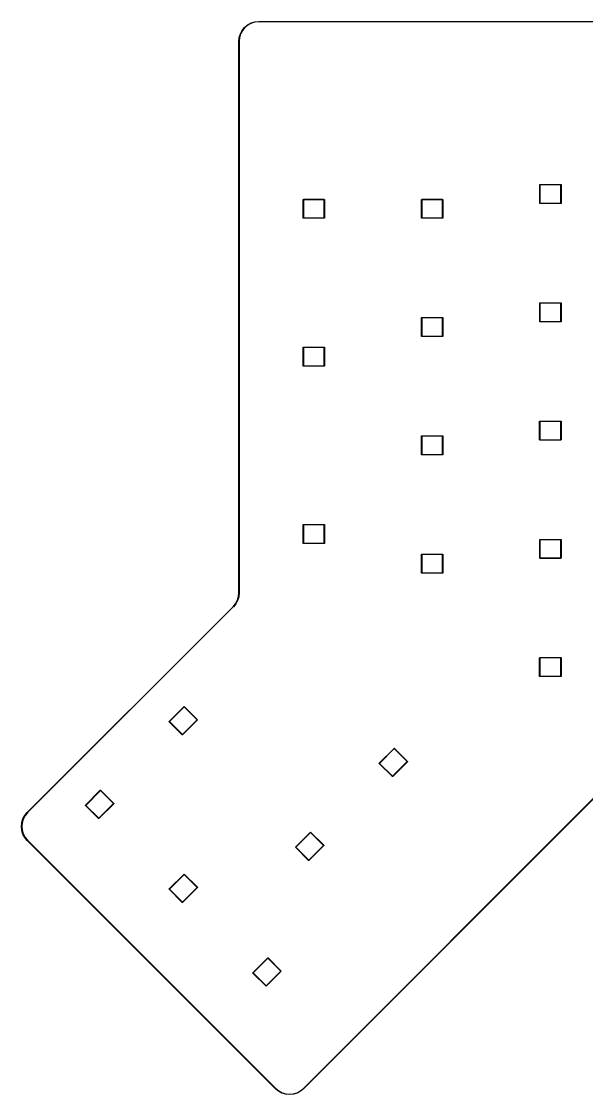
# Model space of a CAD drawing. Extents: x 105 to 288, y -211 to -38.
# Drawn here: x 105.3 to 196.3, y -210.6 to -37.8 of the extents above; entities that cross this region are included whole.
import ezdxf

# ---------------------------------------------------------------- set-up
doc = ezdxf.new("R2010")
doc.units = 0
doc.layers.add('BLACK', color=7, linetype='CONTINUOUS')

msp = doc.modelspace()

# ---------------------------------------------------------------- linework, layer by layer
at = {"layer": 'BLACK', "linetype": 'CONTINUOUS'}
for p, q in [((142.287, -38.0469), (142.884, -37.8621)), ((142.897, -37.9106), (142.304, -38.094)), ((142.884, -37.862), (142.887, -37.8616)), ((142.884, -37.8621), (142.884, -37.862)), ((142.884, -37.8621), (142.884, -37.8621)), ((142.887, -37.8616), (142.889, -37.8611)), ((142.889, -37.8611), (143.51, -37.7958)), ((143.514, -37.8457), (142.897, -37.9106)), ((143.51, -37.7958), (143.511, -37.7958)), ((143.511, -37.7958), (143.512, -37.7958)), ((143.512, -37.7958), (143.513, -37.7957)), ((143.513, -37.7957), (143.534, -37.7956)), ((143.535, -37.8456), (143.514, -37.8457)), ((143.534, -37.7956), (143.534, -37.7956)), ((143.534, -37.7956), (285.091, -37.7956)), ((285.088, -37.8456), (143.535, -37.8456)), ((140.553, -39.7907), (140.846, -39.2389)), ((140.889, -39.2645), (140.598, -39.812)), ((140.846, -39.2386), (140.848, -39.2367)), ((140.846, -39.2389), (140.846, -39.2386)), ((140.846, -39.2389), (140.846, -39.2389)), ((140.846, -39.2389), (140.846, -39.2389)), ((140.848, -39.2367), (140.849, -39.2348)), ((140.849, -39.2348), (141.244, -38.7506)), ((141.281, -38.7841), (140.889, -39.2645)), ((141.244, -38.7503), (141.246, -38.7487)), ((141.244, -38.7506), (141.244, -38.7503)), ((141.244, -38.7506), (141.244, -38.7506)), ((141.244, -38.7506), (141.244, -38.7506)), ((141.246, -38.7487), (141.247, -38.7471)), ((141.247, -38.7471), (141.729, -38.3488)), ((141.759, -38.3888), (141.281, -38.7841)), ((141.729, -38.3485), (141.731, -38.3473)), ((141.729, -38.3488), (141.729, -38.3485)), ((141.731, -38.3473), (141.733, -38.346)), ((141.733, -38.346), (142.283, -38.0488)), ((142.304, -38.094), (141.759, -38.3888)), ((142.283, -38.0486), (142.285, -38.0478)), ((142.283, -38.0488), (142.283, -38.0486)), ((142.283, -38.0488), (142.283, -38.0488)), ((142.283, -38.0488), (142.283, -38.0488)), ((142.285, -38.0478), (142.287, -38.0469)), ((140.308, -41.0214), (140.309, -41.0202)), ((140.31, -129.818), (140.308, -41.0214)), ((140.309, -41.0202), (140.369, -40.3982)), ((140.309, -41.0202), (140.309, -41.0202)), ((140.419, -40.4055), (140.358, -41.0238)), ((140.358, -41.0238), (140.36, -129.821)), ((140.369, -40.3982), (140.37, -40.3979)), ((140.37, -40.3934), (140.551, -39.7952)), ((140.37, -40.3956), (140.37, -40.3934)), ((140.37, -40.3979), (140.37, -40.3956)), ((140.598, -39.812), (140.419, -40.4055)), ((140.551, -39.7949), (140.552, -39.7928)), ((140.551, -39.7952), (140.551, -39.7949)), ((140.552, -39.7928), (140.553, -39.7907)), ((188.771, -64.0901), (188.772, -64.0852)), ((188.771, -64.0913), (188.771, -64.0901)), ((188.771, -67.0888), (188.771, -64.0913)), ((188.772, -64.0852), (188.773, -64.0804)), ((188.773, -64.0804), (188.775, -64.0761)), ((188.775, -64.0761), (188.778, -64.0723)), ((188.778, -64.0723), (188.782, -64.0692)), ((188.782, -64.0692), (188.787, -64.0669)), ((188.787, -64.0669), (188.791, -64.0654)), ((188.791, -64.0654), (188.795, -64.0651)), ((188.795, -64.0651), (188.796, -64.0649)), ((188.795, -64.0651), (188.795, -64.0651)), ((188.796, -64.0649), (188.797, -64.0651)), ((188.797, -64.0651), (192.195, -64.0651)), ((188.821, -64.1151), (188.821, -67.0651)), ((192.171, -64.1151), (188.821, -64.1151)), ((192.171, -67.0651), (192.171, -64.1151)), ((192.195, -64.0651), (192.196, -64.0649)), ((192.196, -64.0649), (192.197, -64.0651)), ((192.197, -64.0651), (192.197, -64.0651)), ((192.197, -64.0651), (192.201, -64.0654)), ((192.201, -64.0654), (192.206, -64.0669)), ((192.206, -64.0669), (192.21, -64.0692)), ((192.21, -64.0692), (192.214, -64.0723)), ((192.214, -64.0723), (192.217, -64.0761)), ((192.217, -64.0761), (192.219, -64.0804)), ((192.219, -64.0804), (192.221, -64.0852)), ((192.221, -64.0852), (192.221, -64.0901)), ((192.221, -64.0901), (192.221, -64.0913)), ((192.221, -64.0913), (192.221, -67.0888)), ((150.671, -66.4713), (150.672, -66.4664)), ((150.671, -66.4725), (150.671, -66.4713)), ((150.671, -69.4701), (150.671, -66.4725)), ((150.672, -66.4664), (150.673, -66.4617)), ((150.673, -66.4617), (150.675, -66.4574)), ((150.675, -66.4574), (150.678, -66.4535)), ((150.678, -66.4535), (150.682, -66.4504)), ((150.682, -66.4504), (150.687, -66.4481)), ((150.687, -66.4481), (150.691, -66.4467)), ((150.691, -66.4467), (150.695, -66.4463)), ((150.695, -66.4463), (150.696, -66.4462)), ((150.695, -66.4463), (150.695, -66.4463)), ((150.696, -66.4462), (150.697, -66.4463)), ((150.697, -66.4463), (154.095, -66.4463)), ((150.721, -66.4963), (150.721, -69.4463)), ((154.071, -66.4963), (150.721, -66.4963)), ((154.071, -69.4463), (154.071, -66.4963)), ((154.095, -66.4463), (154.096, -66.4462)), ((154.096, -66.4462), (154.097, -66.4463)), ((154.097, -66.4463), (154.097, -66.4463)), ((154.097, -66.4463), (154.101, -66.4467)), ((154.101, -66.4467), (154.106, -66.4481)), ((154.106, -66.4481), (154.11, -66.4504)), ((154.11, -66.4504), (154.114, -66.4535)), ((154.114, -66.4535), (154.117, -66.4574)), ((154.117, -66.4574), (154.119, -66.4617)), ((154.119, -66.4617), (154.121, -66.4664)), ((154.121, -66.4664), (154.121, -66.4713)), ((154.121, -66.4713), (154.121, -66.4725)), ((154.121, -66.4725), (154.121, -69.4701)), ((169.721, -66.4713), (169.722, -66.4664)), ((169.721, -66.4725), (169.721, -66.4713)), ((169.721, -69.4701), (169.721, -66.4725)), ((169.722, -66.4664), (169.723, -66.4617)), ((169.723, -66.4617), (169.725, -66.4574)), ((169.725, -66.4574), (169.728, -66.4535)), ((169.728, -66.4535), (169.732, -66.4504)), ((169.732, -66.4504), (169.737, -66.4481)), ((169.737, -66.4481), (169.741, -66.4467)), ((169.741, -66.4467), (169.745, -66.4463)), ((169.745, -66.4463), (169.746, -66.4462)), ((169.745, -66.4463), (169.745, -66.4463)), ((169.746, -66.4462), (169.747, -66.4463)), ((169.747, -66.4463), (173.145, -66.4463)), ((169.771, -66.4963), (169.771, -69.4463)), ((173.121, -66.4963), (169.771, -66.4963)), ((173.121, -69.4463), (173.121, -66.4963)), ((173.145, -66.4463), (173.146, -66.4462)), ((173.146, -66.4462), (173.147, -66.4463)), ((173.147, -66.4463), (173.147, -66.4463)), ((173.147, -66.4463), (173.151, -66.4467)), ((173.151, -66.4467), (173.156, -66.4481)), ((173.156, -66.4481), (173.16, -66.4504)), ((173.16, -66.4504), (173.164, -66.4535)), ((173.164, -66.4535), (173.167, -66.4574)), ((173.167, -66.4574), (173.169, -66.4617)), ((173.169, -66.4617), (173.171, -66.4664)), ((173.171, -66.4664), (173.171, -66.4713)), ((173.171, -66.4713), (173.171, -66.4725)), ((173.171, -66.4725), (173.171, -69.4701)), ((188.771, -67.0901), (188.771, -67.0888)), ((188.772, -67.095), (188.771, -67.0901)), ((188.773, -67.0997), (188.772, -67.095)), ((188.775, -67.104), (188.773, -67.0997)), ((188.778, -67.1078), (188.775, -67.104)), ((188.782, -67.1109), (188.778, -67.1078)), ((188.787, -67.1133), (188.782, -67.1109)), ((188.791, -67.1147), (188.787, -67.1133)), ((188.796, -67.1152), (188.791, -67.1147)), ((188.797, -67.1151), (188.796, -67.1152)), ((192.195, -67.1151), (188.797, -67.1151)), ((188.821, -67.0651), (192.171, -67.0651)), ((192.196, -67.1152), (192.195, -67.1151)), ((192.201, -67.1147), (192.196, -67.1152)), ((192.206, -67.1133), (192.201, -67.1147)), ((192.21, -67.1109), (192.206, -67.1133)), ((192.214, -67.1078), (192.21, -67.1109)), ((192.217, -67.104), (192.214, -67.1078)), ((192.219, -67.0997), (192.217, -67.104)), ((192.221, -67.095), (192.219, -67.0997)), ((192.221, -67.0888), (192.221, -67.0901)), ((192.221, -67.0901), (192.221, -67.0913)), ((192.221, -67.0913), (192.221, -67.0913)), ((192.221, -67.0913), (192.221, -67.095)), ((150.671, -69.4713), (150.671, -69.4701)), ((150.672, -69.4762), (150.671, -69.4713)), ((150.673, -69.4809), (150.672, -69.4762)), ((150.675, -69.4853), (150.673, -69.4809)), ((150.678, -69.4891), (150.675, -69.4853)), ((150.682, -69.4922), (150.678, -69.4891)), ((150.687, -69.4945), (150.682, -69.4922)), ((150.691, -69.4959), (150.687, -69.4945)), ((150.696, -69.4964), (150.691, -69.4959)), ((150.697, -69.4963), (150.696, -69.4964)), ((154.095, -69.4963), (150.697, -69.4963)), ((150.721, -69.4463), (154.071, -69.4463)), ((154.096, -69.4964), (154.095, -69.4963)), ((154.101, -69.4959), (154.096, -69.4964)), ((154.106, -69.4945), (154.101, -69.4959)), ((154.11, -69.4922), (154.106, -69.4945)), ((154.114, -69.4891), (154.11, -69.4922)), ((154.117, -69.4853), (154.114, -69.4891)), ((154.119, -69.4809), (154.117, -69.4853)), ((154.121, -69.4762), (154.119, -69.4809)), ((154.121, -69.4701), (154.121, -69.4713)), ((154.121, -69.4713), (154.121, -69.4725)), ((154.121, -69.4725), (154.121, -69.4725)), ((154.121, -69.4725), (154.121, -69.4762)), ((169.721, -69.4713), (169.721, -69.4701)), ((169.722, -69.4762), (169.721, -69.4713)), ((169.723, -69.4809), (169.722, -69.4762)), ((169.725, -69.4853), (169.723, -69.4809)), ((169.728, -69.4891), (169.725, -69.4853)), ((169.732, -69.4922), (169.728, -69.4891)), ((169.737, -69.4945), (169.732, -69.4922)), ((169.741, -69.4959), (169.737, -69.4945)), ((169.746, -69.4964), (169.741, -69.4959)), ((169.747, -69.4963), (169.746, -69.4964)), ((173.145, -69.4963), (169.747, -69.4963)), ((169.771, -69.4463), (173.121, -69.4463)), ((173.146, -69.4964), (173.145, -69.4963)), ((173.151, -69.4959), (173.146, -69.4964)), ((173.156, -69.4945), (173.151, -69.4959)), ((173.16, -69.4922), (173.156, -69.4945)), ((173.164, -69.4891), (173.16, -69.4922)), ((173.167, -69.4853), (173.164, -69.4891)), ((173.169, -69.4809), (173.167, -69.4853)), ((173.171, -69.4762), (173.169, -69.4809)), ((173.171, -69.4701), (173.171, -69.4713)), ((173.171, -69.4713), (173.171, -69.4725)), ((173.171, -69.4725), (173.171, -69.4725)), ((173.171, -69.4725), (173.171, -69.4762)), ((188.772, -83.1412), (188.773, -83.1363)), ((188.772, -83.1424), (188.772, -83.1412)), ((188.772, -86.14), (188.772, -83.1424)), ((188.773, -83.1363), (188.774, -83.1316)), ((188.774, -83.1316), (188.777, -83.1273)), ((188.777, -83.1273), (188.78, -83.1234)), ((188.78, -83.1234), (188.784, -83.1203)), ((188.784, -83.1203), (188.788, -83.118)), ((188.788, -83.118), (188.793, -83.1166)), ((188.793, -83.1166), (188.796, -83.1162)), ((188.796, -83.1162), (188.797, -83.1161)), ((188.796, -83.1162), (188.796, -83.1162)), ((188.797, -83.1161), (188.799, -83.1162)), ((188.799, -83.1162), (192.196, -83.1162)), ((188.822, -83.1662), (188.822, -86.1162)), ((192.172, -83.1662), (188.822, -83.1662)), ((192.172, -86.1162), (192.172, -83.1662)), ((192.196, -83.1162), (192.197, -83.1161)), ((192.197, -83.1161), (192.199, -83.1162)), ((192.199, -83.1162), (192.199, -83.1162)), ((192.199, -83.1162), (192.202, -83.1166)), ((192.202, -83.1166), (192.207, -83.118)), ((192.207, -83.118), (192.211, -83.1203)), ((192.211, -83.1203), (192.215, -83.1234)), ((192.215, -83.1234), (192.218, -83.1273)), ((192.218, -83.1273), (192.221, -83.1316)), ((192.221, -83.1316), (192.222, -83.1363)), ((192.222, -83.1363), (192.223, -83.1412)), ((192.223, -83.1412), (192.222, -83.1424)), ((192.222, -83.1424), (192.222, -86.14)), ((169.722, -85.5225), (169.723, -85.5176)), ((169.722, -85.5237), (169.722, -85.5225)), ((169.722, -88.5212), (169.722, -85.5237)), ((169.723, -85.5176), (169.724, -85.5128)), ((169.724, -85.5128), (169.727, -85.5085)), ((169.727, -85.5085), (169.73, -85.5047)), ((169.73, -85.5047), (169.734, -85.5016)), ((169.734, -85.5016), (169.738, -85.4993)), ((169.738, -85.4993), (169.743, -85.4978)), ((169.743, -85.4978), (169.746, -85.4975)), ((169.746, -85.4975), (169.747, -85.4973)), ((169.746, -85.4975), (169.746, -85.4975)), ((169.747, -85.4973), (169.749, -85.4975)), ((169.749, -85.4975), (173.146, -85.4975)), ((169.772, -85.5475), (169.772, -88.4975)), ((173.122, -85.5475), (169.772, -85.5475)), ((173.122, -88.4975), (173.122, -85.5475)), ((173.146, -85.4975), (173.147, -85.4973)), ((173.147, -85.4973), (173.149, -85.4975)), ((173.149, -85.4975), (173.149, -85.4975)), ((173.149, -85.4975), (173.152, -85.4978)), ((173.152, -85.4978), (173.157, -85.4993)), ((173.157, -85.4993), (173.161, -85.5016)), ((173.161, -85.5016), (173.165, -85.5047)), ((173.165, -85.5047), (173.168, -85.5085)), ((173.168, -85.5085), (173.171, -85.5128)), ((173.171, -85.5128), (173.172, -85.5176)), ((173.172, -85.5176), (173.173, -85.5225)), ((173.173, -85.5225), (173.172, -85.5237)), ((173.172, -85.5237), (173.172, -88.5212)), ((188.772, -86.1412), (188.772, -86.14)), ((188.773, -86.1461), (188.772, -86.1412)), ((188.774, -86.1508), (188.773, -86.1461)), ((188.777, -86.1552), (188.774, -86.1508)), ((188.78, -86.159), (188.777, -86.1552)), ((188.784, -86.1621), (188.78, -86.159)), ((188.788, -86.1644), (188.784, -86.1621)), ((188.793, -86.1658), (188.788, -86.1644)), ((188.797, -86.1663), (188.793, -86.1658)), ((188.799, -86.1662), (188.797, -86.1663)), ((192.196, -86.1662), (188.799, -86.1662)), ((188.822, -86.1162), (192.172, -86.1162)), ((192.197, -86.1663), (192.196, -86.1662)), ((192.202, -86.1658), (192.197, -86.1663)), ((192.207, -86.1644), (192.202, -86.1658)), ((192.211, -86.1621), (192.207, -86.1644)), ((192.215, -86.159), (192.211, -86.1621)), ((192.218, -86.1552), (192.215, -86.159)), ((192.221, -86.1508), (192.218, -86.1552)), ((192.222, -86.1461), (192.221, -86.1508)), ((192.222, -86.14), (192.223, -86.1412)), ((192.223, -86.1412), (192.222, -86.1424)), ((192.222, -86.1424), (192.222, -86.1424)), ((192.222, -86.1424), (192.222, -86.1461)), ((169.722, -88.5225), (169.722, -88.5212)), ((169.723, -88.5274), (169.722, -88.5225)), ((169.724, -88.5321), (169.723, -88.5274)), ((169.727, -88.5364), (169.724, -88.5321)), ((169.73, -88.5402), (169.727, -88.5364)), ((169.734, -88.5433), (169.73, -88.5402)), ((169.738, -88.5457), (169.734, -88.5433)), ((169.743, -88.5471), (169.738, -88.5457)), ((169.747, -88.5476), (169.743, -88.5471)), ((169.749, -88.5475), (169.747, -88.5476)), ((173.146, -88.5475), (169.749, -88.5475)), ((169.772, -88.4975), (173.122, -88.4975)), ((173.147, -88.5476), (173.146, -88.5475)), ((173.152, -88.5471), (173.147, -88.5476)), ((173.157, -88.5457), (173.152, -88.5471)), ((173.161, -88.5433), (173.157, -88.5457)), ((173.165, -88.5402), (173.161, -88.5433)), ((173.168, -88.5364), (173.165, -88.5402)), ((173.171, -88.5321), (173.168, -88.5364)), ((173.172, -88.5274), (173.171, -88.5321)), ((173.172, -88.5212), (173.173, -88.5225)), ((173.173, -88.5225), (173.172, -88.5237)), ((173.172, -88.5237), (173.172, -88.5237)), ((173.172, -88.5237), (173.172, -88.5274)), ((150.672, -90.285), (150.673, -90.2801)), ((150.672, -90.2862), (150.672, -90.285)), ((150.672, -93.2837), (150.672, -90.2862)), ((150.673, -90.2801), (150.674, -90.2753)), ((150.674, -90.2753), (150.677, -90.271)), ((150.677, -90.271), (150.68, -90.2672)), ((150.68, -90.2672), (150.684, -90.2641)), ((150.684, -90.2641), (150.688, -90.2618)), ((150.688, -90.2618), (150.693, -90.2603)), ((150.693, -90.2603), (150.696, -90.26)), ((150.696, -90.26), (150.697, -90.2598)), ((150.696, -90.26), (150.696, -90.26)), ((150.697, -90.2598), (150.699, -90.26)), ((150.699, -90.26), (154.096, -90.26)), ((150.722, -90.31), (150.722, -93.26)), ((154.072, -90.31), (150.722, -90.31)), ((154.072, -93.26), (154.072, -90.31)), ((154.096, -90.26), (154.097, -90.2598)), ((154.097, -90.2598), (154.099, -90.26)), ((154.099, -90.26), (154.099, -90.26)), ((154.099, -90.26), (154.102, -90.2603)), ((154.102, -90.2603), (154.107, -90.2618)), ((154.107, -90.2618), (154.111, -90.2641)), ((154.111, -90.2641), (154.115, -90.2672)), ((154.115, -90.2672), (154.118, -90.271)), ((154.118, -90.271), (154.121, -90.2753)), ((154.121, -90.2753), (154.122, -90.2801)), ((154.122, -90.2801), (154.123, -90.285)), ((154.123, -90.285), (154.122, -90.2862)), ((154.122, -90.2862), (154.122, -93.2837)), ((150.672, -93.285), (150.672, -93.2837)), ((150.673, -93.2899), (150.672, -93.285)), ((150.674, -93.2946), (150.673, -93.2899)), ((150.677, -93.2989), (150.674, -93.2946)), ((150.68, -93.3027), (150.677, -93.2989)), ((150.684, -93.3058), (150.68, -93.3027)), ((150.688, -93.3082), (150.684, -93.3058)), ((150.693, -93.3096), (150.688, -93.3082)), ((150.697, -93.3101), (150.693, -93.3096)), ((150.699, -93.31), (150.697, -93.3101)), ((154.096, -93.31), (150.699, -93.31)), ((150.722, -93.26), (154.072, -93.26)), ((154.097, -93.3101), (154.096, -93.31)), ((154.102, -93.3096), (154.097, -93.3101)), ((154.107, -93.3082), (154.102, -93.3096)), ((154.111, -93.3058), (154.107, -93.3082)), ((154.115, -93.3027), (154.111, -93.3058)), ((154.118, -93.2989), (154.115, -93.3027)), ((154.121, -93.2946), (154.118, -93.2989)), ((154.122, -93.2899), (154.121, -93.2946)), ((154.122, -93.2837), (154.123, -93.285)), ((154.123, -93.285), (154.122, -93.2862)), ((154.122, -93.2862), (154.122, -93.2862)), ((154.122, -93.2862), (154.122, -93.2899)), ((188.767, -102.186), (188.768, -102.181)), ((188.768, -102.188), (188.767, -102.186)), ((188.768, -102.181), (188.769, -102.177)), ((188.768, -105.185), (188.768, -102.188)), ((188.769, -102.177), (188.772, -102.172)), ((188.772, -102.172), (188.775, -102.169)), ((188.775, -102.169), (188.779, -102.165)), ((188.779, -102.165), (188.783, -102.163)), ((188.783, -102.163), (188.788, -102.162)), ((188.788, -102.162), (188.791, -102.161)), ((188.791, -102.161), (188.791, -102.161)), ((188.791, -102.161), (188.793, -102.161)), ((188.793, -102.161), (188.794, -102.161)), ((188.794, -102.161), (192.191, -102.161)), ((188.818, -102.211), (188.818, -105.161)), ((192.168, -102.211), (188.818, -102.211)), ((192.168, -105.161), (192.168, -102.211)), ((192.191, -102.161), (192.193, -102.161)), ((192.193, -102.161), (192.194, -102.161)), ((192.194, -102.161), (192.194, -102.161)), ((192.194, -102.161), (192.197, -102.162)), ((192.197, -102.162), (192.202, -102.163)), ((192.202, -102.163), (192.206, -102.165)), ((192.206, -102.165), (192.21, -102.169)), ((192.21, -102.169), (192.213, -102.172)), ((192.213, -102.172), (192.216, -102.177)), ((192.216, -102.177), (192.217, -102.181)), ((192.217, -102.181), (192.218, -102.186)), ((192.218, -102.186), (192.218, -102.188)), ((192.218, -102.188), (192.218, -105.185)), ((169.721, -104.571), (169.722, -104.566)), ((169.721, -104.573), (169.721, -104.571)), ((169.721, -107.57), (169.721, -104.573)), ((169.722, -104.566), (169.723, -104.562)), ((169.723, -104.562), (169.725, -104.557)), ((169.725, -104.557), (169.728, -104.554)), ((169.728, -104.554), (169.732, -104.55)), ((169.732, -104.55), (169.737, -104.548)), ((169.737, -104.548), (169.741, -104.547)), ((169.741, -104.547), (169.745, -104.546)), ((169.745, -104.546), (169.745, -104.546)), ((169.745, -104.546), (169.746, -104.546)), ((169.746, -104.546), (169.747, -104.546)), ((169.747, -104.546), (173.145, -104.546)), ((169.771, -104.596), (169.771, -107.546)), ((173.121, -104.596), (169.771, -104.596)), ((173.121, -107.546), (173.121, -104.596)), ((173.145, -104.546), (173.146, -104.546)), ((173.146, -104.546), (173.147, -104.546)), ((173.147, -104.546), (173.147, -104.546)), ((173.147, -104.546), (173.151, -104.547)), ((173.151, -104.547), (173.156, -104.548)), ((173.156, -104.548), (173.16, -104.55)), ((173.16, -104.55), (173.164, -104.554)), ((173.164, -104.554), (173.167, -104.557)), ((173.167, -104.557), (173.169, -104.562)), ((173.169, -104.562), (173.171, -104.566)), ((173.171, -104.566), (173.171, -104.571)), ((173.171, -104.571), (173.171, -104.573)), ((173.171, -104.573), (173.171, -107.57)), ((188.767, -105.186), (188.768, -105.185)), ((188.768, -105.191), (188.767, -105.186)), ((188.769, -105.196), (188.768, -105.191)), ((188.772, -105.2), (188.769, -105.196)), ((188.775, -105.204), (188.772, -105.2)), ((188.779, -105.207), (188.775, -105.204)), ((188.775, -105.204), (188.775, -105.204)), ((188.783, -105.21), (188.779, -105.207)), ((188.788, -105.211), (188.783, -105.21)), ((188.793, -105.211), (188.788, -105.211)), ((188.794, -105.211), (188.793, -105.211)), ((192.191, -105.211), (188.794, -105.211)), ((188.818, -105.161), (192.168, -105.161)), ((192.193, -105.211), (192.191, -105.211)), ((192.197, -105.211), (192.193, -105.211)), ((192.202, -105.21), (192.197, -105.211)), ((192.206, -105.207), (192.202, -105.21)), ((192.21, -105.204), (192.206, -105.207)), ((192.213, -105.2), (192.21, -105.204)), ((192.216, -105.196), (192.213, -105.2)), ((192.217, -105.191), (192.216, -105.196)), ((192.218, -105.188), (192.217, -105.191)), ((192.218, -105.185), (192.218, -105.186)), ((192.218, -105.186), (192.218, -105.188)), ((192.218, -105.188), (192.218, -105.188)), ((169.721, -107.571), (169.721, -107.57)), ((169.722, -107.576), (169.721, -107.571)), ((169.723, -107.581), (169.722, -107.576)), ((169.725, -107.585), (169.723, -107.581)), ((169.728, -107.589), (169.725, -107.585)), ((169.732, -107.592), (169.728, -107.589)), ((169.737, -107.595), (169.732, -107.592)), ((169.741, -107.596), (169.737, -107.595)), ((169.746, -107.596), (169.741, -107.596)), ((169.747, -107.596), (169.746, -107.596)), ((173.145, -107.596), (169.747, -107.596)), ((169.771, -107.546), (173.121, -107.546)), ((173.146, -107.596), (173.145, -107.596)), ((173.151, -107.596), (173.146, -107.596)), ((173.156, -107.595), (173.151, -107.596)), ((173.16, -107.592), (173.156, -107.595)), ((173.164, -107.589), (173.16, -107.592)), ((173.167, -107.585), (173.164, -107.589)), ((173.169, -107.581), (173.167, -107.585)), ((173.171, -107.576), (173.169, -107.581)), ((173.171, -107.57), (173.171, -107.571)), ((173.171, -107.571), (173.171, -107.573)), ((173.171, -107.573), (173.171, -107.573)), ((173.171, -107.573), (173.171, -107.576)), ((150.672, -118.86), (150.673, -118.855)), ((150.672, -118.861), (150.672, -118.86)), ((150.672, -121.859), (150.672, -118.861)), ((150.673, -118.855), (150.674, -118.85)), ((150.674, -118.85), (150.677, -118.846)), ((150.677, -118.846), (150.68, -118.842)), ((150.68, -118.842), (150.684, -118.839)), ((150.684, -118.839), (150.688, -118.837)), ((150.688, -118.837), (150.693, -118.835)), ((150.693, -118.835), (150.696, -118.835)), ((150.696, -118.835), (150.696, -118.835)), ((150.696, -118.835), (150.697, -118.835)), ((150.697, -118.835), (150.699, -118.835)), ((150.699, -118.835), (154.096, -118.835)), ((150.722, -118.885), (150.722, -121.835)), ((154.072, -118.885), (150.722, -118.885)), ((154.072, -121.835), (154.072, -118.885)), ((154.096, -118.835), (154.097, -118.835)), ((154.097, -118.835), (154.099, -118.835)), ((154.099, -118.835), (154.099, -118.835)), ((154.099, -118.835), (154.102, -118.835)), ((154.102, -118.835), (154.107, -118.837)), ((154.107, -118.837), (154.111, -118.839)), ((154.111, -118.839), (154.115, -118.842)), ((154.115, -118.842), (154.118, -118.846)), ((154.118, -118.846), (154.121, -118.85)), ((154.121, -118.85), (154.122, -118.855)), ((154.122, -118.855), (154.123, -118.86)), ((154.123, -118.86), (154.122, -118.861)), ((154.122, -118.861), (154.122, -121.859)), ((150.672, -121.86), (150.672, -121.859)), ((150.673, -121.865), (150.672, -121.86)), ((150.674, -121.87), (150.673, -121.865)), ((150.677, -121.874), (150.674, -121.87)), ((150.68, -121.878), (150.677, -121.874)), ((150.684, -121.881), (150.68, -121.878)), ((150.688, -121.883), (150.684, -121.881)), ((150.693, -121.885), (150.688, -121.883)), ((150.697, -121.885), (150.693, -121.885)), ((150.699, -121.885), (150.697, -121.885)), ((154.096, -121.885), (150.699, -121.885)), ((150.722, -121.835), (154.072, -121.835)), ((154.097, -121.885), (154.096, -121.885)), ((154.102, -121.885), (154.097, -121.885)), ((154.107, -121.883), (154.102, -121.885)), ((154.111, -121.881), (154.107, -121.883)), ((154.115, -121.878), (154.111, -121.881)), ((154.118, -121.874), (154.115, -121.878)), ((154.121, -121.87), (154.118, -121.874)), ((154.122, -121.865), (154.121, -121.87)), ((154.122, -121.859), (154.123, -121.86)), ((154.123, -121.86), (154.122, -121.861)), ((154.122, -121.861), (154.122, -121.861)), ((154.122, -121.861), (154.122, -121.865)), ((188.772, -121.241), (188.773, -121.236)), ((188.772, -121.242), (188.772, -121.241)), ((188.772, -124.24), (188.772, -121.242)), ((188.773, -121.236), (188.774, -121.232)), ((188.774, -121.232), (188.777, -121.227)), ((188.777, -121.227), (188.78, -121.223)), ((188.78, -121.223), (188.784, -121.22)), ((188.784, -121.22), (188.788, -121.218)), ((188.788, -121.218), (188.793, -121.217)), ((188.793, -121.217), (188.796, -121.216)), ((188.796, -121.216), (188.796, -121.216)), ((188.796, -121.216), (188.797, -121.216)), ((188.797, -121.216), (188.799, -121.216)), ((188.799, -121.216), (192.196, -121.216)), ((188.822, -121.266), (188.822, -124.216)), ((192.172, -121.266), (188.822, -121.266)), ((192.172, -124.216), (192.172, -121.266)), ((192.196, -121.216), (192.197, -121.216)), ((192.197, -121.216), (192.199, -121.216)), ((192.199, -121.216), (192.199, -121.216)), ((192.199, -121.216), (192.202, -121.217)), ((192.202, -121.217), (192.207, -121.218)), ((192.207, -121.218), (192.211, -121.22)), ((192.211, -121.22), (192.215, -121.223)), ((192.215, -121.223), (192.218, -121.227)), ((192.218, -121.227), (192.221, -121.232)), ((192.221, -121.232), (192.222, -121.236)), ((192.222, -121.236), (192.223, -121.241)), ((192.223, -121.241), (192.222, -121.242)), ((192.222, -121.242), (192.222, -124.24)), ((169.722, -123.622), (169.723, -123.618)), ((169.722, -123.624), (169.722, -123.622)), ((169.722, -126.621), (169.722, -123.624)), ((169.723, -123.618), (169.724, -123.613)), ((169.724, -123.613), (169.727, -123.609)), ((169.727, -123.609), (169.73, -123.605)), ((169.73, -123.605), (169.734, -123.602)), ((169.734, -123.602), (169.738, -123.599)), ((169.738, -123.599), (169.743, -123.598)), ((169.743, -123.598), (169.746, -123.597)), ((169.746, -123.597), (169.746, -123.597)), ((169.746, -123.597), (169.747, -123.597)), ((169.747, -123.597), (169.749, -123.597)), ((169.749, -123.597), (173.146, -123.597)), ((169.772, -123.647), (169.772, -126.597)), ((173.122, -123.647), (169.772, -123.647)), ((173.122, -126.597), (173.122, -123.647)), ((173.146, -123.597), (173.147, -123.597)), ((173.147, -123.597), (173.149, -123.597)), ((173.149, -123.597), (173.149, -123.597)), ((173.149, -123.597), (173.152, -123.598)), ((173.152, -123.598), (173.157, -123.599)), ((173.157, -123.599), (173.161, -123.602)), ((173.161, -123.602), (173.165, -123.605)), ((173.165, -123.605), (173.168, -123.609)), ((173.168, -123.609), (173.171, -123.613)), ((173.171, -123.613), (173.172, -123.618)), ((173.172, -123.618), (173.173, -123.622)), ((173.173, -123.622), (173.172, -123.624)), ((173.172, -123.624), (173.172, -126.621)), ((188.772, -124.241), (188.772, -124.24)), ((188.773, -124.246), (188.772, -124.241)), ((188.774, -124.251), (188.773, -124.246)), ((188.777, -124.255), (188.774, -124.251)), ((188.78, -124.259), (188.777, -124.255)), ((188.784, -124.262), (188.78, -124.259)), ((188.788, -124.264), (188.784, -124.262)), ((188.793, -124.266), (188.788, -124.264)), ((188.797, -124.266), (188.793, -124.266)), ((188.799, -124.266), (188.797, -124.266)), ((192.196, -124.266), (188.799, -124.266)), ((188.822, -124.216), (192.172, -124.216)), ((192.197, -124.266), (192.196, -124.266)), ((192.202, -124.266), (192.197, -124.266)), ((192.207, -124.264), (192.202, -124.266)), ((192.211, -124.262), (192.207, -124.264)), ((192.215, -124.259), (192.211, -124.262)), ((192.218, -124.255), (192.215, -124.259)), ((192.221, -124.251), (192.218, -124.255)), ((192.222, -124.246), (192.221, -124.251)), ((192.222, -124.24), (192.223, -124.241)), ((192.223, -124.241), (192.222, -124.242)), ((192.222, -124.242), (192.222, -124.242)), ((192.222, -124.242), (192.222, -124.246)), ((169.722, -126.622), (169.722, -126.621)), ((169.723, -126.627), (169.722, -126.622)), ((169.724, -126.632), (169.723, -126.627)), ((169.727, -126.636), (169.724, -126.632)), ((169.728, -126.638), (169.727, -126.636)), ((169.73, -126.64), (169.728, -126.638)), ((169.734, -126.643), (169.73, -126.64)), ((169.738, -126.646), (169.734, -126.643)), ((169.743, -126.647), (169.738, -126.646)), ((169.747, -126.648), (169.743, -126.647)), ((169.749, -126.647), (169.747, -126.648)), ((173.146, -126.647), (169.749, -126.647)), ((169.772, -126.597), (173.122, -126.597)), ((173.147, -126.648), (173.146, -126.647)), ((173.152, -126.647), (173.147, -126.648)), ((173.157, -126.646), (173.152, -126.647)), ((173.161, -126.643), (173.157, -126.646)), ((173.165, -126.64), (173.161, -126.643)), ((173.168, -126.636), (173.165, -126.64)), ((173.171, -126.632), (173.168, -126.636)), ((173.172, -126.627), (173.171, -126.632)), ((173.172, -126.621), (173.173, -126.622)), ((173.173, -126.622), (173.172, -126.624)), ((173.172, -126.624), (173.172, -126.624)), ((173.172, -126.624), (173.172, -126.627)), ((139.78, -131.575), (140.071, -131.028)), ((140.116, -131.049), (139.823, -131.6)), ((140.071, -131.028), (140.249, -130.435)), ((140.117, -131.047), (140.116, -131.049)), ((140.118, -131.045), (140.117, -131.047)), ((140.298, -130.448), (140.118, -131.045)), ((140.118, -131.045), (140.118, -131.045)), ((140.249, -130.435), (140.31, -129.818)), ((140.299, -130.443), (140.298, -130.445)), ((140.298, -130.445), (140.298, -130.448)), ((140.36, -129.822), (140.299, -130.443)), ((140.299, -130.443), (140.299, -130.443)), ((140.36, -129.821), (140.36, -129.822)), ((140.36, -129.822), (140.36, -129.822)), ((106.231, -165.184), (139.381, -132.062)), ((139.417, -132.097), (106.266, -165.219)), ((139.381, -132.062), (139.388, -132.055)), ((139.388, -132.055), (139.78, -131.575)), ((139.424, -132.09), (139.417, -132.097)), ((139.417, -132.097), (139.417, -132.097)), ((139.425, -132.089), (139.424, -132.09)), ((139.426, -132.088), (139.425, -132.089)), ((139.82, -131.604), (139.426, -132.088)), ((139.426, -132.088), (139.426, -132.088)), ((139.821, -131.602), (139.82, -131.604)), ((139.823, -131.601), (139.821, -131.602)), ((139.823, -131.6), (139.823, -131.601)), ((188.767, -140.286), (188.768, -140.281)), ((188.768, -140.288), (188.767, -140.286)), ((188.768, -140.281), (188.769, -140.277)), ((188.768, -143.285), (188.768, -140.288)), ((188.769, -140.277), (188.772, -140.272)), ((188.772, -140.272), (188.775, -140.269)), ((188.775, -140.269), (188.779, -140.265)), ((188.779, -140.265), (188.783, -140.263)), ((188.783, -140.263), (188.788, -140.262)), ((188.788, -140.262), (188.791, -140.261)), ((188.791, -140.261), (188.791, -140.261)), ((188.791, -140.261), (188.793, -140.261)), ((188.793, -140.261), (188.794, -140.261)), ((188.794, -140.261), (192.191, -140.261)), ((188.818, -140.311), (188.818, -143.261)), ((192.168, -140.311), (188.818, -140.311)), ((192.168, -143.261), (192.168, -140.311)), ((192.191, -140.261), (192.193, -140.261)), ((192.193, -140.261), (192.194, -140.261)), ((192.194, -140.261), (192.194, -140.261)), ((192.194, -140.261), (192.197, -140.262)), ((192.197, -140.262), (192.202, -140.263)), ((192.202, -140.263), (192.206, -140.265)), ((192.206, -140.265), (192.21, -140.269)), ((192.21, -140.269), (192.213, -140.272)), ((192.213, -140.272), (192.216, -140.277)), ((192.216, -140.277), (192.217, -140.281)), ((192.217, -140.281), (192.218, -140.286)), ((192.218, -140.286), (192.218, -140.288)), ((192.218, -140.288), (192.218, -143.285)), ((188.767, -143.286), (188.768, -143.285)), ((188.768, -143.291), (188.767, -143.286)), ((188.769, -143.296), (188.768, -143.291)), ((188.772, -143.3), (188.769, -143.296)), ((188.775, -143.304), (188.772, -143.3)), ((188.779, -143.307), (188.775, -143.304)), ((188.775, -143.304), (188.775, -143.304)), ((188.783, -143.31), (188.779, -143.307)), ((188.788, -143.311), (188.783, -143.31)), ((188.793, -143.311), (188.788, -143.311)), ((188.794, -143.311), (188.793, -143.311)), ((192.191, -143.311), (188.794, -143.311)), ((188.818, -143.261), (192.168, -143.261)), ((192.193, -143.311), (192.191, -143.311)), ((192.197, -143.311), (192.193, -143.311)), ((192.202, -143.31), (192.197, -143.311)), ((192.206, -143.307), (192.202, -143.31)), ((192.21, -143.304), (192.206, -143.307)), ((192.213, -143.3), (192.21, -143.304)), ((192.216, -143.296), (192.213, -143.3)), ((192.217, -143.291), (192.216, -143.296)), ((192.218, -143.288), (192.217, -143.291)), ((192.218, -143.285), (192.218, -143.286)), ((192.218, -143.286), (192.218, -143.288)), ((192.218, -143.288), (192.218, -143.288)), ((129.083, -150.539), (131.486, -148.137)), ((131.504, -148.189), (129.136, -150.558)), ((131.486, -148.137), (131.487, -148.136)), ((131.487, -148.136), (131.488, -148.135)), ((131.488, -148.135), (131.49, -148.133)), ((131.488, -148.135), (131.488, -148.135)), ((131.49, -148.133), (131.495, -148.131)), ((131.495, -148.131), (131.5, -148.129)), ((131.5, -148.129), (131.504, -148.129)), ((131.504, -148.129), (131.509, -148.129)), ((133.59, -150.275), (131.504, -148.189)), ((131.509, -148.129), (131.514, -148.131)), ((131.514, -148.131), (131.518, -148.133)), ((131.518, -148.133), (131.522, -148.136)), ((131.522, -148.136), (131.523, -148.137)), ((131.523, -148.137), (133.643, -150.257)), ((131.222, -152.644), (133.59, -150.275)), ((133.643, -150.294), (131.24, -152.696)), ((133.643, -150.257), (133.644, -150.257)), ((133.644, -150.293), (133.643, -150.294)), ((133.644, -150.257), (133.644, -150.258)), ((133.644, -150.258), (133.644, -150.258)), ((133.644, -150.258), (133.647, -150.261)), ((133.647, -150.289), (133.644, -150.292)), ((133.644, -150.292), (133.644, -150.292)), ((133.644, -150.292), (133.644, -150.293)), ((133.647, -150.261), (133.649, -150.266)), ((133.649, -150.285), (133.647, -150.289)), ((133.649, -150.266), (133.65, -150.27)), ((133.65, -150.28), (133.649, -150.284)), ((133.649, -150.284), (133.649, -150.285)), ((133.65, -150.27), (133.651, -150.275)), ((133.651, -150.275), (133.65, -150.28)), ((129.075, -150.558), (129.076, -150.553)), ((129.076, -150.563), (129.075, -150.558)), ((129.076, -150.553), (129.077, -150.548)), ((129.077, -150.568), (129.076, -150.563)), ((129.077, -150.548), (129.079, -150.544)), ((129.079, -150.572), (129.077, -150.568)), ((129.079, -150.544), (129.082, -150.541)), ((129.083, -150.576), (129.079, -150.572)), ((129.082, -150.541), (129.083, -150.54)), ((129.083, -150.54), (129.083, -150.539)), ((129.083, -150.577), (129.083, -150.576)), ((131.203, -152.696), (129.083, -150.577)), ((129.136, -150.558), (131.222, -152.644)), ((131.204, -152.697), (131.203, -152.696)), ((131.205, -152.698), (131.204, -152.697)), ((131.208, -152.7), (131.205, -152.698)), ((131.205, -152.698), (131.205, -152.698)), ((131.212, -152.703), (131.208, -152.7)), ((131.217, -152.704), (131.212, -152.703)), ((131.222, -152.704), (131.217, -152.704)), ((131.226, -152.704), (131.222, -152.704)), ((131.231, -152.703), (131.226, -152.704)), ((131.236, -152.7), (131.231, -152.703)), ((131.239, -152.697), (131.236, -152.7)), ((131.24, -152.696), (131.239, -152.697)), ((162.934, -157.273), (165.336, -154.871)), ((165.355, -154.923), (162.986, -157.292)), ((165.336, -154.871), (165.337, -154.87)), ((165.337, -154.87), (165.338, -154.869)), ((165.338, -154.869), (165.341, -154.867)), ((165.338, -154.869), (165.338, -154.869)), ((165.341, -154.867), (165.345, -154.864)), ((165.345, -154.864), (165.35, -154.863)), ((165.35, -154.863), (165.355, -154.862)), ((165.355, -154.862), (165.36, -154.863)), ((167.441, -157.009), (165.355, -154.923)), ((165.36, -154.863), (165.364, -154.864)), ((165.364, -154.864), (165.369, -154.867)), ((165.369, -154.867), (165.373, -154.87)), ((165.373, -154.87), (165.373, -154.871)), ((165.373, -154.871), (167.493, -156.99)), ((162.926, -157.287), (162.927, -157.282)), ((162.927, -157.282), (162.93, -157.278)), ((162.93, -157.278), (162.932, -157.275)), ((162.932, -157.275), (162.933, -157.274)), ((162.933, -157.274), (162.934, -157.273)), ((165.072, -159.378), (167.441, -157.009)), ((167.493, -157.027), (165.09, -159.43)), ((167.493, -156.99), (167.494, -156.991)), ((167.494, -157.026), (167.493, -157.027)), ((167.494, -156.991), (167.495, -156.992)), ((167.495, -157.026), (167.494, -157.026)), ((167.495, -156.992), (167.495, -156.992)), ((167.495, -156.992), (167.497, -156.995)), ((167.497, -157.023), (167.495, -157.026)), ((167.495, -157.026), (167.495, -157.026)), ((167.497, -156.995), (167.499, -156.999)), ((167.499, -157.018), (167.497, -157.023)), ((167.499, -156.999), (167.499, -156.999)), ((167.499, -156.999), (167.501, -157.004)), ((167.501, -157.014), (167.499, -157.018)), ((167.501, -157.004), (167.501, -157.009)), ((167.501, -157.009), (167.501, -157.014)), ((162.926, -157.292), (162.926, -157.287)), ((162.926, -157.296), (162.926, -157.292)), ((162.927, -157.301), (162.926, -157.296)), ((162.93, -157.306), (162.927, -157.301)), ((162.933, -157.309), (162.93, -157.306)), ((162.934, -157.31), (162.933, -157.309)), ((165.053, -159.43), (162.934, -157.31)), ((162.986, -157.292), (165.072, -159.378)), ((165.054, -159.431), (165.053, -159.43)), ((165.055, -159.431), (165.054, -159.431)), ((165.058, -159.434), (165.055, -159.431)), ((165.055, -159.431), (165.055, -159.431)), ((165.062, -159.436), (165.058, -159.434)), ((165.067, -159.438), (165.062, -159.436)), ((165.072, -159.438), (165.067, -159.438)), ((165.077, -159.438), (165.072, -159.438)), ((165.082, -159.436), (165.077, -159.438)), ((165.086, -159.434), (165.082, -159.436)), ((165.09, -159.431), (165.086, -159.434)), ((165.09, -159.43), (165.09, -159.431)), ((115.595, -164.033), (117.997, -161.631)), ((118.016, -161.683), (115.647, -164.052)), ((117.997, -161.631), (117.998, -161.63)), ((117.998, -161.63), (117.999, -161.629)), ((117.999, -161.629), (118.002, -161.627)), ((117.999, -161.629), (117.999, -161.629)), ((118.002, -161.627), (118.006, -161.624)), ((118.006, -161.624), (118.011, -161.623)), ((118.011, -161.623), (118.016, -161.622)), ((118.016, -161.622), (118.021, -161.623)), ((120.102, -163.769), (118.016, -161.683)), ((118.021, -161.623), (118.026, -161.624)), ((118.026, -161.624), (118.03, -161.627)), ((118.03, -161.627), (118.034, -161.63)), ((118.034, -161.63), (118.034, -161.631)), ((118.034, -161.631), (120.154, -163.75)), ((150.707, -209.658), (198.151, -162.209)), ((198.185, -162.246), (150.74, -209.696)), ((115.587, -164.047), (115.589, -164.042)), ((115.587, -164.052), (115.587, -164.047)), ((115.587, -164.057), (115.587, -164.052)), ((115.589, -164.061), (115.587, -164.057)), ((115.589, -164.042), (115.591, -164.038)), ((115.591, -164.066), (115.589, -164.061)), ((115.591, -164.038), (115.593, -164.035)), ((115.594, -164.07), (115.591, -164.066)), ((115.593, -164.035), (115.594, -164.034)), ((115.594, -164.034), (115.595, -164.033)), ((115.595, -164.07), (115.594, -164.07)), ((117.715, -166.19), (115.595, -164.07)), ((115.647, -164.052), (117.733, -166.138)), ((117.733, -166.138), (120.102, -163.769)), ((120.154, -163.787), (117.752, -166.19)), ((120.154, -163.75), (120.155, -163.751)), ((120.155, -163.787), (120.154, -163.787)), ((120.155, -163.751), (120.156, -163.752)), ((120.156, -163.786), (120.155, -163.787)), ((120.156, -163.752), (120.156, -163.752)), ((120.156, -163.752), (120.158, -163.755)), ((120.158, -163.783), (120.156, -163.786)), ((120.156, -163.786), (120.156, -163.786)), ((120.158, -163.755), (120.16, -163.759)), ((120.16, -163.779), (120.158, -163.783)), ((120.16, -163.759), (120.162, -163.764)), ((120.161, -163.777), (120.16, -163.779)), ((120.162, -163.774), (120.161, -163.777)), ((120.162, -163.764), (120.162, -163.769)), ((120.162, -163.769), (120.162, -163.774)), ((105.53, -166.237), (105.82, -165.688)), ((105.863, -165.714), (105.576, -166.258)), ((105.82, -165.688), (105.821, -165.686)), ((105.82, -165.688), (105.82, -165.688)), ((105.82, -165.688), (105.82, -165.688)), ((105.82, -165.688), (105.82, -165.688)), ((105.821, -165.686), (105.823, -165.684)), ((105.823, -165.684), (106.213, -165.202)), ((106.251, -165.234), (105.863, -165.714)), ((106.213, -165.202), (106.213, -165.201)), ((106.213, -165.201), (106.214, -165.201)), ((106.214, -165.201), (106.215, -165.2)), ((106.215, -165.2), (106.23, -165.185)), ((106.23, -165.185), (106.23, -165.184)), ((106.23, -165.184), (106.231, -165.184)), ((106.23, -165.185), (106.23, -165.185)), ((106.266, -165.219), (106.251, -165.234)), ((106.266, -165.219), (106.266, -165.219)), ((105.292, -167.459), (105.35, -166.841)), ((105.292, -167.461), (105.292, -167.459)), ((105.292, -167.464), (105.292, -167.461)), ((105.355, -168.082), (105.292, -167.464)), ((105.292, -167.464), (105.292, -167.464)), ((105.4, -166.848), (105.342, -167.461)), ((105.342, -167.461), (105.404, -168.074)), ((105.35, -166.841), (105.351, -166.839)), ((105.35, -166.841), (105.35, -166.841)), ((105.351, -166.836), (105.529, -166.242)), ((105.351, -166.839), (105.351, -166.836)), ((105.576, -166.258), (105.4, -166.848)), ((105.529, -166.241), (105.53, -166.239)), ((105.529, -166.242), (105.529, -166.241)), ((105.53, -166.239), (105.53, -166.237)), ((117.715, -166.191), (117.715, -166.19)), ((117.716, -166.192), (117.715, -166.191)), ((117.719, -166.194), (117.716, -166.192)), ((117.716, -166.192), (117.716, -166.192)), ((117.723, -166.196), (117.719, -166.194)), ((117.728, -166.198), (117.723, -166.196)), ((117.733, -166.198), (117.728, -166.198)), ((117.738, -166.198), (117.733, -166.198)), ((117.743, -166.196), (117.738, -166.198)), ((117.747, -166.194), (117.743, -166.196)), ((117.751, -166.191), (117.747, -166.194)), ((117.752, -166.19), (117.751, -166.191)), ((105.355, -168.084), (105.355, -168.082)), ((105.355, -168.086), (105.355, -168.084)), ((105.356, -168.086), (105.355, -168.086)), ((105.537, -168.68), (105.356, -168.086)), ((105.404, -168.074), (105.584, -168.663)), ((105.538, -168.682), (105.537, -168.68)), ((105.539, -168.684), (105.538, -168.682)), ((105.832, -169.231), (105.539, -168.684)), ((105.539, -168.684), (105.539, -168.684)), ((105.584, -168.663), (105.875, -169.206)), ((105.833, -169.233), (105.832, -169.231)), ((105.835, -169.235), (105.833, -169.233)), ((106.229, -169.715), (105.835, -169.235)), ((105.835, -169.235), (105.835, -169.235)), ((105.875, -169.206), (106.267, -169.682)), ((149.435, -170.767), (151.837, -168.364)), ((151.856, -168.417), (149.487, -170.785)), ((151.837, -168.364), (151.838, -168.363)), ((151.838, -168.363), (151.839, -168.363)), ((151.839, -168.363), (151.842, -168.36)), ((151.839, -168.363), (151.839, -168.363)), ((151.842, -168.36), (151.846, -168.358)), ((151.846, -168.358), (151.851, -168.357)), ((151.851, -168.357), (151.856, -168.356)), ((151.856, -168.356), (151.861, -168.357)), ((153.942, -170.503), (151.856, -168.417)), ((151.861, -168.357), (151.865, -168.358)), ((151.865, -168.358), (151.87, -168.36)), ((151.87, -168.36), (151.874, -168.363)), ((151.874, -168.363), (151.874, -168.364)), ((151.874, -168.364), (153.994, -170.484)), ((106.23, -169.716), (106.229, -169.715)), ((106.229, -169.715), (106.229, -169.715)), ((146.209, -209.696), (106.23, -169.716)), ((106.267, -169.682), (146.244, -209.659)), ((149.427, -170.78), (149.428, -170.776)), ((149.427, -170.785), (149.427, -170.78)), ((149.427, -170.79), (149.427, -170.785)), ((149.428, -170.795), (149.427, -170.79)), ((149.428, -170.776), (149.431, -170.771)), ((149.431, -170.799), (149.428, -170.795)), ((149.431, -170.771), (149.433, -170.769)), ((149.434, -170.803), (149.431, -170.799)), ((149.433, -170.769), (149.434, -170.768)), ((149.434, -170.768), (149.435, -170.767)), ((149.435, -170.804), (149.434, -170.803)), ((151.554, -172.923), (149.435, -170.804)), ((149.487, -170.785), (151.573, -172.871)), ((151.573, -172.871), (153.942, -170.503)), ((153.994, -170.521), (151.591, -172.923)), ((153.994, -170.484), (153.995, -170.485)), ((153.995, -170.52), (153.994, -170.521)), ((153.995, -170.485), (153.996, -170.486)), ((153.996, -170.519), (153.995, -170.52)), ((153.996, -170.486), (153.996, -170.486)), ((153.996, -170.486), (153.998, -170.489)), ((153.998, -170.516), (153.996, -170.519)), ((153.996, -170.519), (153.996, -170.519)), ((153.998, -170.489), (154, -170.493)), ((154, -170.512), (153.998, -170.516)), ((154, -170.493), (154, -170.493)), ((154, -170.493), (154.002, -170.498)), ((154.002, -170.507), (154, -170.512)), ((154.002, -170.498), (154.002, -170.503)), ((154.002, -170.503), (154.002, -170.507)), ((151.555, -172.924), (151.554, -172.923)), ((151.556, -172.925), (151.555, -172.924)), ((151.559, -172.928), (151.556, -172.925)), ((151.556, -172.925), (151.556, -172.925)), ((151.563, -172.93), (151.559, -172.928)), ((151.568, -172.931), (151.563, -172.93)), ((151.573, -172.932), (151.568, -172.931)), ((151.578, -172.931), (151.573, -172.932)), ((151.583, -172.93), (151.578, -172.931)), ((151.587, -172.928), (151.583, -172.93)), ((151.591, -172.924), (151.587, -172.928)), ((151.591, -172.923), (151.591, -172.924)), ((129.083, -177.527), (131.486, -175.125)), ((131.504, -175.177), (129.136, -177.546)), ((131.486, -175.125), (131.487, -175.124)), ((131.487, -175.124), (131.488, -175.123)), ((131.488, -175.123), (131.49, -175.12)), ((131.488, -175.123), (131.488, -175.123)), ((131.49, -175.12), (131.495, -175.118)), ((131.495, -175.118), (131.5, -175.117)), ((131.5, -175.117), (131.504, -175.116)), ((131.504, -175.116), (131.509, -175.117)), ((133.59, -177.263), (131.504, -175.177)), ((131.509, -175.117), (131.514, -175.118)), ((131.514, -175.118), (131.518, -175.12)), ((131.518, -175.12), (131.522, -175.124)), ((131.522, -175.124), (131.523, -175.125)), ((131.523, -175.125), (133.643, -177.244)), ((129.075, -177.546), (129.076, -177.541)), ((129.076, -177.55), (129.075, -177.546)), ((129.076, -177.541), (129.077, -177.536)), ((129.077, -177.555), (129.076, -177.55)), ((129.077, -177.536), (129.079, -177.532)), ((129.079, -177.559), (129.077, -177.555)), ((129.079, -177.532), (129.082, -177.529)), ((129.083, -177.563), (129.079, -177.559)), ((129.082, -177.529), (129.083, -177.528)), ((129.083, -177.528), (129.083, -177.527)), ((129.083, -177.564), (129.083, -177.563)), ((131.203, -179.684), (129.083, -177.564)), ((129.136, -177.546), (131.222, -179.631)), ((131.222, -179.631), (133.59, -177.263)), ((133.643, -177.281), (131.24, -179.684)), ((133.643, -177.244), (133.644, -177.245)), ((133.644, -177.28), (133.643, -177.281)), ((133.644, -177.245), (133.644, -177.246)), ((133.644, -177.246), (133.644, -177.246)), ((133.644, -177.246), (133.647, -177.249)), ((133.647, -177.277), (133.644, -177.28)), ((133.644, -177.28), (133.644, -177.28)), ((133.644, -177.28), (133.644, -177.28)), ((133.647, -177.249), (133.649, -177.253)), ((133.649, -177.272), (133.647, -177.277)), ((133.649, -177.253), (133.65, -177.258)), ((133.65, -177.268), (133.649, -177.271)), ((133.649, -177.271), (133.649, -177.272)), ((133.65, -177.258), (133.651, -177.263)), ((133.651, -177.263), (133.65, -177.268)), ((131.204, -179.685), (131.203, -179.684)), ((131.205, -179.685), (131.204, -179.685)), ((131.208, -179.688), (131.205, -179.685)), ((131.205, -179.685), (131.205, -179.685)), ((131.212, -179.69), (131.208, -179.688)), ((131.217, -179.691), (131.212, -179.69)), ((131.222, -179.692), (131.217, -179.691)), ((131.226, -179.691), (131.222, -179.692)), ((131.231, -179.69), (131.226, -179.691)), ((131.236, -179.688), (131.231, -179.69)), ((131.239, -179.685), (131.236, -179.688)), ((131.24, -179.684), (131.239, -179.685)), ((142.576, -191.021), (144.978, -188.618)), ((144.997, -188.671), (142.628, -191.039)), ((144.978, -188.618), (144.979, -188.617)), ((144.979, -188.617), (144.98, -188.617)), ((144.98, -188.617), (144.983, -188.614)), ((144.98, -188.617), (144.98, -188.617)), ((144.983, -188.614), (144.987, -188.612)), ((144.987, -188.612), (144.992, -188.611)), ((144.992, -188.611), (144.997, -188.61)), ((144.997, -188.61), (145.001, -188.611)), ((147.082, -190.756), (144.997, -188.671)), ((145.001, -188.611), (145.006, -188.612)), ((145.006, -188.612), (145.01, -188.614)), ((145.01, -188.614), (145.014, -188.617)), ((145.014, -188.617), (145.015, -188.618)), ((145.015, -188.618), (147.135, -190.738)), ((142.567, -191.039), (142.568, -191.034)), ((142.568, -191.044), (142.567, -191.039)), ((142.568, -191.034), (142.569, -191.03)), ((142.569, -191.049), (142.568, -191.044)), ((142.569, -191.03), (142.571, -191.025)), ((142.571, -191.053), (142.569, -191.049)), ((142.571, -191.025), (142.574, -191.023)), ((142.575, -191.057), (142.571, -191.053)), ((142.574, -191.023), (142.575, -191.022)), ((142.575, -191.022), (142.576, -191.021)), ((142.576, -191.058), (142.575, -191.057)), ((144.695, -193.177), (142.576, -191.058)), ((142.628, -191.039), (144.714, -193.125)), ((144.714, -193.125), (147.082, -190.756)), ((147.135, -190.775), (144.732, -193.177)), ((147.135, -190.738), (147.136, -190.739)), ((147.136, -190.774), (147.135, -190.775)), ((147.136, -190.739), (147.136, -190.74)), ((147.136, -190.74), (147.136, -190.74)), ((147.136, -190.74), (147.139, -190.743)), ((147.139, -190.77), (147.136, -190.773)), ((147.136, -190.773), (147.136, -190.773)), ((147.136, -190.773), (147.136, -190.774)), ((147.139, -190.743), (147.141, -190.747)), ((147.141, -190.766), (147.139, -190.77)), ((147.141, -190.747), (147.141, -190.747)), ((147.141, -190.747), (147.142, -190.752)), ((147.142, -190.761), (147.141, -190.766)), ((147.142, -190.752), (147.143, -190.756)), ((147.143, -190.756), (147.142, -190.761)), ((144.696, -193.178), (144.695, -193.177)), ((144.697, -193.179), (144.696, -193.178)), ((144.7, -193.182), (144.697, -193.179)), ((144.697, -193.179), (144.697, -193.179)), ((144.704, -193.184), (144.7, -193.182)), ((144.709, -193.185), (144.704, -193.184)), ((144.714, -193.186), (144.709, -193.185)), ((144.719, -193.185), (144.714, -193.186)), ((144.723, -193.184), (144.719, -193.185)), ((144.728, -193.182), (144.723, -193.184)), ((144.731, -193.178), (144.728, -193.182)), ((144.732, -193.177), (144.731, -193.178)), ((146.224, -209.71), (146.209, -209.696)), ((146.209, -209.696), (146.209, -209.696)), ((146.225, -209.711), (146.224, -209.71)), ((146.226, -209.712), (146.225, -209.711)), ((146.708, -210.103), (146.226, -209.712)), ((146.226, -209.712), (146.226, -209.712)), ((146.244, -209.659), (146.244, -209.659)), ((146.244, -209.659), (146.258, -209.674)), ((146.258, -209.674), (146.738, -210.062)), ((146.71, -210.104), (146.708, -210.103)), ((146.712, -210.105), (146.71, -210.104)), ((147.262, -210.395), (146.712, -210.105)), ((146.712, -210.105), (146.712, -210.105)), ((146.738, -210.062), (147.283, -210.349)), ((147.264, -210.396), (147.262, -210.395)), ((147.266, -210.397), (147.264, -210.396)), ((147.861, -210.574), (147.266, -210.397)), ((147.266, -210.397), (147.266, -210.397)), ((147.283, -210.349), (147.873, -210.525)), ((147.863, -210.574), (147.861, -210.574)), ((147.865, -210.575), (147.863, -210.574)), ((147.866, -210.575), (147.865, -210.575)), ((148.484, -210.633), (147.866, -210.575)), ((147.873, -210.525), (148.486, -210.583)), ((148.486, -210.633), (148.484, -210.633)), ((148.486, -210.583), (149.098, -210.521)), ((148.488, -210.633), (148.486, -210.633)), ((149.106, -210.571), (148.488, -210.633)), ((148.488, -210.633), (148.488, -210.633)), ((148.488, -210.633), (148.488, -210.633)), ((149.098, -210.521), (149.687, -210.341)), ((149.108, -210.57), (149.106, -210.571)), ((149.11, -210.57), (149.108, -210.57)), ((149.111, -210.57), (149.11, -210.57)), ((149.704, -210.388), (149.111, -210.57)), ((149.687, -210.341), (150.23, -210.05)), ((149.706, -210.387), (149.704, -210.388)), ((149.708, -210.386), (149.706, -210.387)), ((149.709, -210.386), (149.708, -210.386)), ((150.256, -210.093), (149.709, -210.386)), ((150.23, -210.05), (150.707, -209.658)), ((150.258, -210.092), (150.256, -210.093)), ((150.26, -210.091), (150.258, -210.092)), ((150.739, -209.696), (150.26, -210.09)), ((150.26, -210.09), (150.26, -210.091)), ((150.74, -209.696), (150.739, -209.696)), ((150.739, -209.696), (150.739, -209.696))]:
    msp.add_line(p, q, dxfattribs=at)

doc.saveas('drawing.dxf')
